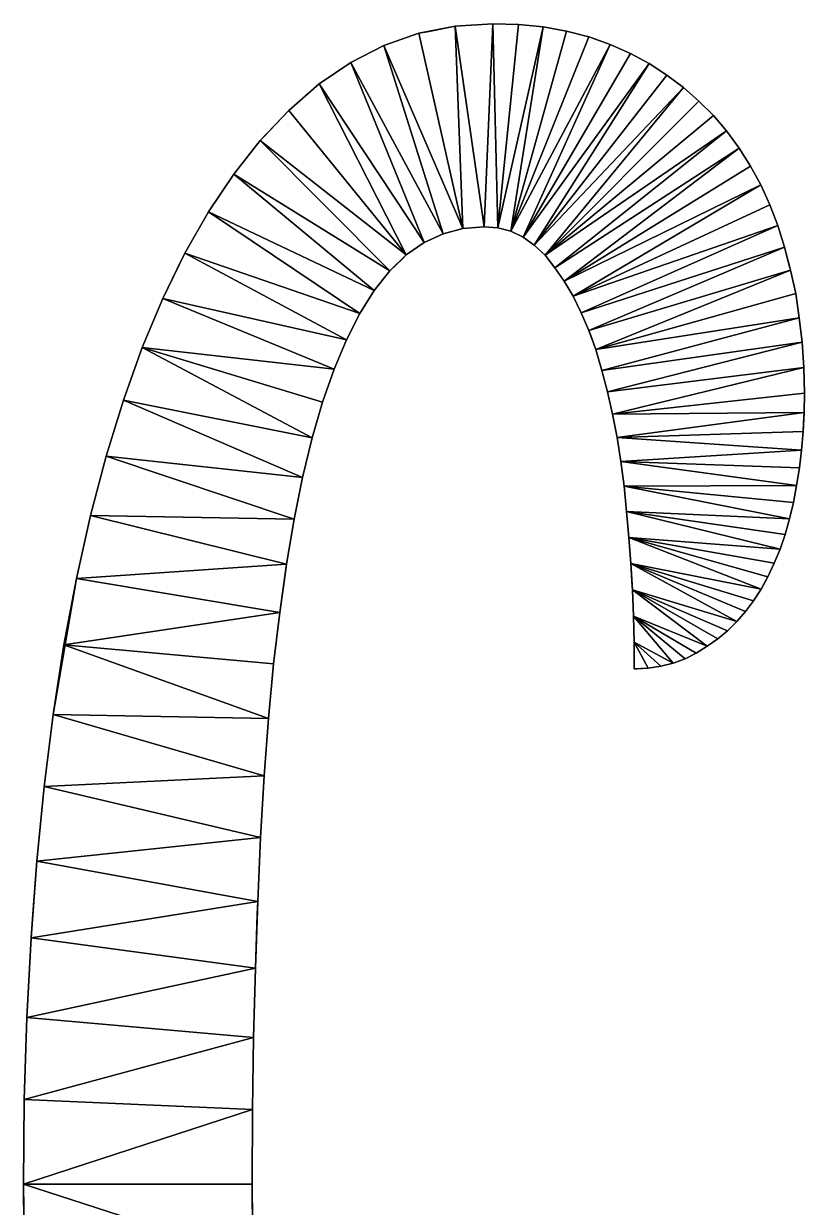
# Model space of a CAD drawing. Extents: x -29.1 to 29.1, y -25 to 25.
# Drawn here: x -15.086 to -12.644, y -11.157 to -7.456 of the extents above; entities that cross this region are included whole.
import ezdxf

# ---------------------------------------------------------------- set-up
doc = ezdxf.new("R2010")
doc.units = 0
doc.header["$MEASUREMENT"] = 0
doc.layers.add('ConstrLine', color=7, linetype='Continuous')
doc.layers.add('ObjLayer', color=2, linetype='Continuous')

msp = doc.modelspace()

# ---------------------------------------------------------------- linework, layer by layer
at = {"layer": 'ConstrLine'}
for points in [[(-13.85, -7.486, 5), (-13.736, -7.464, 5), (-13.824, -7.481, 4)], [(-13.736, -7.464, 5), (-13.85, -7.486, 5), (-13.712, -8.096, 5)], [(-13.736, -7.464, 4), (-13.824, -7.481, 4), (-13.736, -7.464, 5)], [(-13.736, -7.464, 4), (-13.736, -7.464, 5), (-13.618, -7.456, 5)], [(-13.736, -7.464, 4), (-13.618, -7.456, 5), (-13.618, -7.456, 4)], [(-13.618, -7.456, 5), (-13.736, -7.464, 5), (-13.646, -8.091, 5)], [(-13.712, -8.096, 5), (-13.646, -8.091, 5), (-13.736, -7.464, 5)], [(-13.646, -8.091, 5), (-13.603, -8.094, 5), (-13.618, -7.456, 5)], [(-13.618, -7.456, 4), (-13.618, -7.456, 5), (-13.538, -7.459, 5)], [(-13.618, -7.456, 4), (-13.538, -7.459, 5), (-13.538, -7.459, 4)], [(-13.538, -7.459, 5), (-13.618, -7.456, 5), (-13.603, -8.094, 5)], [(-13.461, -7.466, 5), (-13.538, -7.459, 5), (-13.603, -8.094, 5)], [(-13.603, -8.094, 5), (-13.562, -8.105, 5), (-13.461, -7.466, 5)], [(-13.388, -7.479, 5), (-13.461, -7.466, 5), (-13.562, -8.105, 5)], [(-13.538, -7.459, 4), (-13.538, -7.459, 5), (-13.461, -7.466, 5)], [(-13.538, -7.459, 4), (-13.461, -7.466, 5), (-13.461, -7.466, 4)], [(-13.461, -7.466, 4), (-13.461, -7.466, 5), (-13.388, -7.479, 5)], [(-13.461, -7.466, 4), (-13.388, -7.479, 5), (-13.388, -7.479, 4)], [(-13.959, -7.524, 4), (-13.959, -7.524, 5), (-13.85, -7.486, 5)], [(-13.959, -7.524, 4), (-13.85, -7.486, 5), (-13.85, -7.486, 4)], [(-13.959, -7.524, 5), (-13.712, -8.096, 5), (-13.85, -7.486, 5)], [(-13.85, -7.486, 4), (-13.85, -7.486, 5), (-13.824, -7.481, 4)], [(-13.318, -7.497, 5), (-13.388, -7.479, 5), (-13.562, -8.105, 5)], [(-13.318, -7.497, 5), (-13.562, -8.105, 5), (-13.251, -7.521, 5)], [(-13.388, -7.479, 4), (-13.388, -7.479, 5), (-13.318, -7.497, 5)], [(-13.388, -7.479, 4), (-13.318, -7.497, 5), (-13.318, -7.497, 4)], [(-13.318, -7.497, 4), (-13.318, -7.497, 5), (-13.312, -7.4991, 4)], [(-13.318, -7.497, 5), (-13.251, -7.521, 5), (-13.312, -7.4991, 4)], [(-13.251, -7.521, 4), (-13.312, -7.4991, 4), (-13.251, -7.521, 5)], [(-14.063, -7.577, 4), (-14.063, -7.577, 5), (-13.959, -7.524, 5)], [(-14.063, -7.577, 4), (-13.959, -7.524, 5), (-13.959, -7.524, 4)], [(-14.063, -7.577, 5), (-13.774, -8.113, 5), (-13.959, -7.524, 5)], [(-13.774, -8.113, 5), (-13.712, -8.096, 5), (-13.959, -7.524, 5)], [(-13.524, -8.123, 5), (-13.251, -7.521, 5), (-13.562, -8.105, 5)], [(-13.251, -7.521, 5), (-13.524, -8.123, 5), (-13.188, -7.549, 5)], [(-13.188, -7.549, 5), (-13.524, -8.123, 5), (-13.129, -7.581, 5)], [(-13.251, -7.521, 4), (-13.251, -7.521, 5), (-13.188, -7.549, 5)], [(-13.251, -7.521, 4), (-13.188, -7.549, 5), (-13.188, -7.549, 4)], [(-13.188, -7.549, 4), (-13.188, -7.549, 5), (-13.129, -7.581, 5)], [(-13.188, -7.549, 4), (-13.129, -7.581, 5), (-13.129, -7.581, 4)], [(-14.162, -7.644, 4), (-14.162, -7.644, 5), (-14.063, -7.577, 5)], [(-14.162, -7.644, 4), (-14.063, -7.577, 5), (-14.063, -7.577, 4)], [(-14.063, -7.577, 5), (-14.162, -7.644, 5), (-13.833, -8.14, 5)], [(-13.833, -8.14, 5), (-13.774, -8.113, 5), (-14.063, -7.577, 5)], [(-13.524, -8.123, 5), (-13.489, -8.148, 5), (-13.129, -7.581, 5)], [(-13.074, -7.617, 5), (-13.129, -7.581, 5), (-13.489, -8.148, 5)], [(-13.129, -7.581, 4), (-13.129, -7.581, 5), (-13.074, -7.617, 5)], [(-13.129, -7.581, 4), (-13.074, -7.617, 5), (-13.074, -7.617, 4)], [(-13.022, -7.656, 5), (-13.074, -7.617, 5), (-13.489, -8.148, 5)], [(-13.074, -7.617, 4), (-13.074, -7.617, 5), (-13.022, -7.656, 5)], [(-13.074, -7.617, 4), (-13.022, -7.656, 5), (-13.022, -7.656, 4)], [(-14.257, -7.727, 4), (-14.257, -7.727, 5), (-14.162, -7.644, 5)], [(-14.257, -7.727, 4), (-14.162, -7.644, 5), (-14.162, -7.644, 4)], [(-13.889, -8.179, 5), (-14.162, -7.644, 5), (-14.257, -7.727, 5)], [(-13.889, -8.179, 5), (-13.833, -8.14, 5), (-14.162, -7.644, 5)], [(-13.489, -8.148, 5), (-13.455, -8.18, 5), (-13.022, -7.656, 5)], [(-12.974, -7.698, 5), (-13.022, -7.656, 5), (-13.455, -8.18, 5)], [(-13.022, -7.656, 4), (-13.022, -7.656, 5), (-12.974, -7.698, 5)], [(-13.022, -7.656, 4), (-12.974, -7.698, 5), (-12.974, -7.698, 4)], [(-14.346, -7.821, 5), (-14.257, -7.727, 5), (-14.336, -7.8104, 4)], [(-14.257, -7.727, 5), (-14.346, -7.821, 5), (-13.889, -8.179, 5)], [(-14.257, -7.727, 4), (-14.336, -7.8104, 4), (-14.257, -7.727, 5)], [(-12.928, -7.743, 5), (-12.974, -7.698, 5), (-13.455, -8.18, 5)], [(-12.974, -7.698, 4), (-12.974, -7.698, 5), (-12.928, -7.743, 5)], [(-12.974, -7.698, 4), (-12.928, -7.743, 5), (-12.928, -7.743, 4)], [(-12.887, -7.791, 5), (-12.928, -7.743, 5), (-13.455, -8.18, 5)], [(-12.928, -7.743, 4), (-12.928, -7.743, 5), (-12.887, -7.791, 5)], [(-12.928, -7.743, 4), (-12.887, -7.791, 5), (-12.887, -7.791, 4)], [(-13.455, -8.18, 5), (-13.424, -8.219, 5), (-12.887, -7.791, 5)], [(-12.848, -7.845, 5), (-12.887, -7.791, 5), (-13.424, -8.219, 5)], [(-12.887, -7.791, 4), (-12.887, -7.791, 5), (-12.848, -7.845, 5)], [(-12.887, -7.791, 4), (-12.848, -7.845, 5), (-12.848, -7.845, 4)], [(-14.346, -7.821, 4), (-14.429, -7.927, 4), (-14.429, -7.927, 5)], [(-14.346, -7.821, 4), (-14.429, -7.927, 5), (-14.346, -7.821, 5)], [(-14.346, -7.821, 5), (-14.429, -7.927, 5), (-13.941, -8.229, 5)], [(-14.336, -7.8104, 4), (-14.346, -7.821, 4), (-14.346, -7.821, 5)], [(-13.941, -8.229, 5), (-13.889, -8.179, 5), (-14.346, -7.821, 5)], [(-13.424, -8.219, 5), (-13.395, -8.261, 5), (-12.848, -7.845, 5)], [(-12.812, -7.901, 5), (-12.848, -7.845, 5), (-13.395, -8.261, 5)], [(-12.848, -7.845, 4), (-12.848, -7.845, 5), (-12.812, -7.901, 5)], [(-12.848, -7.845, 4), (-12.812, -7.901, 5), (-12.812, -7.901, 4)], [(-12.812, -7.901, 5), (-13.395, -8.261, 5), (-12.78, -7.96, 5)], [(-12.812, -7.901, 5), (-12.78, -7.96, 5), (-12.78, -7.96, 4)], [(-12.812, -7.901, 5), (-12.78, -7.96, 4), (-12.812, -7.901, 4)], [(-14.429, -7.927, 4), (-14.508, -8.044, 4), (-14.508, -8.044, 5)], [(-14.429, -7.927, 4), (-14.508, -8.044, 5), (-14.429, -7.927, 5)], [(-14.429, -7.927, 5), (-14.508, -8.044, 5), (-13.99, -8.29, 5)], [(-13.99, -8.29, 5), (-13.941, -8.229, 5), (-14.429, -7.927, 5)], [(-13.367, -8.308, 5), (-12.78, -7.96, 5), (-13.395, -8.261, 5)], [(-12.78, -7.96, 5), (-13.367, -8.308, 5), (-12.752, -8.022, 5)], [(-12.78, -7.96, 4), (-12.78, -7.96, 5), (-12.752, -8.022, 5)], [(-12.78, -7.96, 4), (-12.752, -8.022, 5), (-12.752, -8.022, 4)], [(-12.752, -8.022, 5), (-13.367, -8.308, 5), (-12.727, -8.087, 5)], [(-12.752, -8.022, 4), (-12.752, -8.022, 5), (-12.727, -8.087, 5)], [(-12.752, -8.022, 4), (-12.727, -8.087, 5), (-12.727, -8.087, 4)], [(-14.508, -8.044, 4), (-14.582, -8.174, 4), (-14.582, -8.174, 5)], [(-14.508, -8.044, 4), (-14.582, -8.174, 5), (-14.508, -8.044, 5)], [(-14.508, -8.044, 5), (-14.582, -8.174, 5), (-14.034, -8.362, 5)], [(-14.034, -8.362, 5), (-13.99, -8.29, 5), (-14.508, -8.044, 5)], [(-13.774, -8.113, 4), (-13.712, -8.096, 4), (-13.712, -8.096, 5)], [(-13.774, -8.113, 4), (-13.712, -8.096, 5), (-13.774, -8.113, 5)], [(-13.712, -8.096, 4), (-13.646, -8.091, 4), (-13.646, -8.091, 5)], [(-13.712, -8.096, 4), (-13.646, -8.091, 5), (-13.712, -8.096, 5)], [(-13.646, -8.091, 4), (-13.603, -8.094, 4), (-13.603, -8.094, 5)], [(-13.646, -8.091, 4), (-13.603, -8.094, 5), (-13.646, -8.091, 5)], [(-13.603, -8.094, 4), (-13.562, -8.105, 4), (-13.562, -8.105, 5)], [(-13.603, -8.094, 4), (-13.562, -8.105, 5), (-13.603, -8.094, 5)], [(-13.342, -8.36, 5), (-12.727, -8.087, 5), (-13.367, -8.308, 5)], [(-12.706, -8.155, 5), (-12.727, -8.087, 5), (-13.342, -8.36, 5)], [(-12.727, -8.087, 4), (-12.727, -8.087, 5), (-12.706, -8.155, 5)], [(-12.727, -8.087, 4), (-12.706, -8.155, 5), (-12.706, -8.155, 4)], [(-13.889, -8.179, 4), (-13.833, -8.14, 4), (-13.833, -8.14, 5)], [(-13.889, -8.179, 4), (-13.833, -8.14, 5), (-13.889, -8.179, 5)], [(-13.824, -8.1359, 4), (-13.774, -8.113, 5), (-13.833, -8.14, 5)], [(-13.833, -8.14, 4), (-13.824, -8.1359, 4), (-13.833, -8.14, 5)], [(-13.824, -8.1359, 4), (-13.774, -8.113, 4), (-13.774, -8.113, 5)], [(-13.562, -8.105, 4), (-13.524, -8.123, 4), (-13.524, -8.123, 5)], [(-13.562, -8.105, 4), (-13.524, -8.123, 5), (-13.562, -8.105, 5)], [(-13.524, -8.123, 4), (-13.489, -8.148, 4), (-13.489, -8.148, 5)], [(-13.524, -8.123, 4), (-13.489, -8.148, 5), (-13.524, -8.123, 5)], [(-14.5908, -8.192, 4), (-14.651, -8.315, 5), (-14.582, -8.174, 5)], [(-14.582, -8.174, 5), (-14.651, -8.315, 5), (-14.076, -8.444, 5)], [(-14.582, -8.174, 4), (-14.5908, -8.192, 4), (-14.582, -8.174, 5)], [(-14.076, -8.444, 5), (-14.034, -8.362, 5), (-14.582, -8.174, 5)], [(-13.489, -8.148, 4), (-13.455, -8.18, 4), (-13.455, -8.18, 5)], [(-13.489, -8.148, 4), (-13.455, -8.18, 5), (-13.489, -8.148, 5)], [(-13.342, -8.36, 5), (-13.318, -8.415, 5), (-12.706, -8.155, 5)], [(-12.687, -8.227, 5), (-12.706, -8.155, 5), (-13.318, -8.415, 5)], [(-12.706, -8.155, 4), (-12.706, -8.155, 5), (-12.6962, -8.192, 4)], [(-12.706, -8.155, 5), (-12.687, -8.227, 5), (-12.6962, -8.192, 4)], [(-14.5908, -8.192, 4), (-14.651, -8.315, 4), (-14.651, -8.315, 5)], [(-13.889, -8.179, 5), (-13.941, -8.229, 5), (-13.9025, -8.192, 4)], [(-13.941, -8.229, 4), (-13.9025, -8.192, 4), (-13.941, -8.229, 5)], [(-13.9025, -8.192, 4), (-13.889, -8.179, 4), (-13.889, -8.179, 5)], [(-13.424, -8.219, 5), (-13.455, -8.18, 5), (-13.4455, -8.192, 4)], [(-13.455, -8.18, 4), (-13.4455, -8.192, 4), (-13.455, -8.18, 5)], [(-13.4455, -8.192, 4), (-13.424, -8.219, 4), (-13.424, -8.219, 5)], [(-12.687, -8.227, 4), (-12.6962, -8.192, 4), (-12.687, -8.227, 5)], [(-13.941, -8.229, 4), (-13.941, -8.229, 5), (-13.99, -8.29, 5)], [(-13.941, -8.229, 4), (-13.99, -8.29, 5), (-13.99, -8.29, 4)], [(-13.424, -8.219, 4), (-13.395, -8.261, 4), (-13.395, -8.261, 5)], [(-13.424, -8.219, 4), (-13.395, -8.261, 5), (-13.424, -8.219, 5)], [(-13.318, -8.415, 5), (-13.296, -8.475, 5), (-12.687, -8.227, 5)], [(-12.671, -8.3, 5), (-12.687, -8.227, 5), (-13.296, -8.475, 5)], [(-12.687, -8.227, 4), (-12.687, -8.227, 5), (-12.671, -8.3, 5)], [(-12.687, -8.227, 4), (-12.671, -8.3, 5), (-12.671, -8.3, 4)], [(-13.395, -8.261, 4), (-13.367, -8.308, 4), (-13.367, -8.308, 5)], [(-13.395, -8.261, 4), (-13.367, -8.308, 5), (-13.395, -8.261, 5)], [(-14.651, -8.315, 4), (-14.715, -8.468, 4), (-14.715, -8.468, 5)], [(-14.651, -8.315, 4), (-14.715, -8.468, 5), (-14.651, -8.315, 5)], [(-14.651, -8.315, 5), (-14.715, -8.468, 5), (-14.115, -8.536, 5)], [(-14.115, -8.536, 5), (-14.076, -8.444, 5), (-14.651, -8.315, 5)], [(-13.99, -8.29, 4), (-13.99, -8.29, 5), (-14.034, -8.362, 5)], [(-13.99, -8.29, 4), (-14.034, -8.362, 5), (-14.034, -8.362, 4)], [(-13.367, -8.308, 4), (-13.342, -8.36, 4), (-13.342, -8.36, 5)], [(-13.367, -8.308, 4), (-13.342, -8.36, 5), (-13.367, -8.308, 5)], [(-12.66, -8.376, 5), (-12.671, -8.3, 5), (-13.296, -8.475, 5)], [(-12.671, -8.3, 4), (-12.671, -8.3, 5), (-12.66, -8.376, 5)], [(-12.671, -8.3, 4), (-12.66, -8.376, 5), (-12.66, -8.376, 4)], [(-14.034, -8.362, 4), (-14.034, -8.362, 5), (-14.076, -8.444, 5)], [(-14.034, -8.362, 4), (-14.076, -8.444, 5), (-14.076, -8.444, 4)], [(-13.342, -8.36, 4), (-13.318, -8.415, 4), (-13.318, -8.415, 5)], [(-13.342, -8.36, 4), (-13.318, -8.415, 5), (-13.342, -8.36, 5)], [(-13.296, -8.475, 5), (-13.277, -8.54, 5), (-12.66, -8.376, 5)], [(-12.651, -8.452, 5), (-12.66, -8.376, 5), (-13.277, -8.54, 5)], [(-12.66, -8.376, 4), (-12.66, -8.376, 5), (-12.651, -8.452, 5)], [(-12.66, -8.376, 4), (-12.651, -8.452, 5), (-12.651, -8.452, 4)], [(-13.318, -8.415, 4), (-13.312, -8.4314, 4), (-13.318, -8.415, 5)], [(-13.312, -8.4314, 4), (-13.296, -8.475, 5), (-13.318, -8.415, 5)], [(-13.312, -8.4314, 4), (-13.296, -8.475, 4), (-13.296, -8.475, 5)], [(-14.715, -8.468, 4), (-14.774, -8.633, 4), (-14.774, -8.633, 5)], [(-14.715, -8.468, 4), (-14.774, -8.633, 5), (-14.715, -8.468, 5)], [(-14.715, -8.468, 5), (-14.774, -8.633, 5), (-14.184, -8.751, 5)], [(-14.184, -8.751, 5), (-14.151, -8.639, 5), (-14.715, -8.468, 5)], [(-14.151, -8.639, 5), (-14.115, -8.536, 5), (-14.715, -8.468, 5)], [(-14.076, -8.444, 4), (-14.076, -8.444, 5), (-14.115, -8.536, 5)], [(-14.076, -8.444, 4), (-14.115, -8.536, 5), (-14.115, -8.536, 4)], [(-13.277, -8.54, 5), (-13.26, -8.607, 5), (-12.651, -8.452, 5)], [(-12.646, -8.531, 5), (-12.651, -8.452, 5), (-13.26, -8.607, 5)], [(-12.651, -8.452, 4), (-12.651, -8.452, 5), (-12.646, -8.531, 5)], [(-12.651, -8.452, 4), (-12.646, -8.531, 5), (-12.646, -8.531, 4)], [(-13.296, -8.475, 4), (-13.277, -8.54, 4), (-13.277, -8.54, 5)], [(-13.296, -8.475, 4), (-13.277, -8.54, 5), (-13.296, -8.475, 5)], [(-14.115, -8.536, 4), (-14.115, -8.536, 5), (-14.151, -8.639, 5)], [(-14.115, -8.536, 4), (-14.151, -8.639, 5), (-14.151, -8.639, 4)], [(-13.277, -8.54, 4), (-13.26, -8.607, 4), (-13.26, -8.607, 5)], [(-13.277, -8.54, 4), (-13.26, -8.607, 5), (-13.277, -8.54, 5)], [(-13.26, -8.607, 5), (-13.244, -8.677, 5), (-12.646, -8.531, 5)], [(-12.644, -8.611, 5), (-12.646, -8.531, 5), (-13.244, -8.677, 5)], [(-12.646, -8.531, 4), (-12.646, -8.531, 5), (-12.644, -8.611, 5)], [(-12.646, -8.531, 4), (-12.644, -8.611, 5), (-12.644, -8.611, 4)], [(-13.26, -8.607, 4), (-13.244, -8.677, 4), (-13.244, -8.677, 5)], [(-13.26, -8.607, 4), (-13.244, -8.677, 5), (-13.26, -8.607, 5)], [(-12.645, -8.672, 5), (-12.644, -8.611, 5), (-13.244, -8.677, 5)], [(-12.644, -8.611, 4), (-12.644, -8.611, 5), (-12.645, -8.672, 5)], [(-12.644, -8.611, 4), (-12.645, -8.672, 5), (-12.645, -8.672, 4)], [(-14.774, -8.633, 4), (-14.828, -8.808, 4), (-14.828, -8.808, 5)], [(-14.774, -8.633, 4), (-14.828, -8.808, 5), (-14.774, -8.633, 5)], [(-14.774, -8.633, 5), (-14.828, -8.808, 5), (-14.214, -8.875, 5)], [(-14.214, -8.875, 5), (-14.184, -8.751, 5), (-14.774, -8.633, 5)], [(-14.151, -8.639, 4), (-14.151, -8.639, 5), (-14.184, -8.751, 5)], [(-14.151, -8.639, 4), (-14.184, -8.751, 5), (-14.184, -8.751, 4)], [(-13.244, -8.677, 5), (-13.23, -8.75, 5), (-12.645, -8.672, 5)], [(-13.244, -8.677, 4), (-13.23, -8.75, 4), (-13.23, -8.75, 5)], [(-13.244, -8.677, 4), (-13.23, -8.75, 5), (-13.244, -8.677, 5)], [(-12.648, -8.731, 5), (-12.645, -8.672, 5), (-13.23, -8.75, 5)], [(-12.648, -8.731, 5), (-12.6466, -8.704, 4), (-12.645, -8.672, 5)], [(-12.645, -8.672, 4), (-12.645, -8.672, 5), (-12.6466, -8.704, 4)], [(-12.653, -8.789, 5), (-12.648, -8.731, 5), (-13.23, -8.75, 5)], [(-12.648, -8.731, 4), (-12.648, -8.731, 5), (-12.653, -8.789, 5)], [(-12.648, -8.731, 4), (-12.653, -8.789, 5), (-12.653, -8.789, 4)], [(-12.648, -8.731, 5), (-12.648, -8.731, 4), (-12.6466, -8.704, 4)], [(-14.184, -8.751, 4), (-14.184, -8.751, 5), (-14.214, -8.875, 5)], [(-14.184, -8.751, 4), (-14.214, -8.875, 5), (-14.214, -8.875, 4)], [(-13.23, -8.75, 4), (-13.218, -8.825, 4), (-13.218, -8.825, 5)], [(-13.23, -8.75, 4), (-13.218, -8.825, 5), (-13.23, -8.75, 5)], [(-13.23, -8.75, 5), (-13.218, -8.825, 5), (-12.653, -8.789, 5)], [(-12.659, -8.845, 5), (-12.653, -8.789, 5), (-13.218, -8.825, 5)], [(-12.653, -8.789, 4), (-12.653, -8.789, 5), (-12.659, -8.845, 5)], [(-12.653, -8.789, 4), (-12.659, -8.845, 5), (-12.659, -8.845, 4)], [(-14.828, -8.808, 4), (-14.877, -8.994, 4), (-14.877, -8.994, 5)], [(-14.828, -8.808, 4), (-14.877, -8.994, 5), (-14.828, -8.808, 5)], [(-14.828, -8.808, 5), (-14.877, -8.994, 5), (-14.24, -9.005, 5)], [(-14.24, -9.005, 5), (-14.214, -8.875, 5), (-14.828, -8.808, 5)], [(-13.218, -8.825, 4), (-13.208, -8.902, 4), (-13.208, -8.902, 5)], [(-13.218, -8.825, 4), (-13.208, -8.902, 5), (-13.218, -8.825, 5)], [(-13.208, -8.902, 5), (-12.668, -8.9, 5), (-13.218, -8.825, 5)], [(-12.659, -8.845, 5), (-13.218, -8.825, 5), (-12.668, -8.9, 5)], [(-14.214, -8.875, 4), (-14.214, -8.875, 5), (-14.24, -9.005, 5)], [(-14.214, -8.875, 4), (-14.24, -9.005, 5), (-14.24, -9.005, 4)], [(-12.659, -8.845, 4), (-12.659, -8.845, 5), (-12.668, -8.9, 5)], [(-12.659, -8.845, 4), (-12.668, -8.9, 5), (-12.668, -8.9, 4)], [(-12.668, -8.9, 5), (-13.208, -8.902, 5), (-12.678, -8.953, 5)], [(-13.208, -8.902, 4), (-13.2, -8.981, 4), (-13.2, -8.981, 5)], [(-13.208, -8.902, 4), (-13.2, -8.981, 5), (-13.208, -8.902, 5)], [(-13.2, -8.981, 5), (-12.69, -9.004, 5), (-13.208, -8.902, 5)], [(-12.678, -8.953, 5), (-13.208, -8.902, 5), (-12.69, -9.004, 5)], [(-12.668, -8.9, 4), (-12.668, -8.9, 5), (-12.678, -8.953, 5)], [(-12.668, -8.9, 4), (-12.678, -8.953, 5), (-12.678, -8.953, 4)], [(-12.678, -8.953, 4), (-12.678, -8.953, 5), (-12.69, -9.004, 5)], [(-12.678, -8.953, 4), (-12.69, -9.004, 5), (-12.69, -9.004, 4)], [(-13.2, -8.981, 4), (-13.193, -9.062, 4), (-13.193, -9.062, 5)], [(-13.2, -8.981, 4), (-13.193, -9.062, 5), (-13.2, -8.981, 5)], [(-13.193, -9.062, 5), (-12.72, -9.099, 5), (-13.2, -8.981, 5)], [(-12.704, -9.053, 5), (-13.2, -8.981, 5), (-12.72, -9.099, 5)], [(-12.69, -9.004, 5), (-13.2, -8.981, 5), (-12.704, -9.053, 5)], [(-14.877, -8.994, 4), (-14.921, -9.191, 4), (-14.921, -9.191, 5)], [(-14.877, -8.994, 4), (-14.921, -9.191, 5), (-14.877, -8.994, 5)], [(-14.921, -9.191, 5), (-14.264, -9.146, 5), (-14.877, -8.994, 5)], [(-14.264, -9.146, 5), (-14.24, -9.005, 5), (-14.877, -8.994, 5)], [(-14.24, -9.005, 4), (-14.24, -9.005, 5), (-14.264, -9.146, 5)], [(-14.24, -9.005, 4), (-14.264, -9.146, 5), (-14.264, -9.146, 4)], [(-12.69, -9.004, 4), (-12.69, -9.004, 5), (-12.704, -9.053, 5)], [(-12.69, -9.004, 4), (-12.704, -9.053, 5), (-12.704, -9.053, 4)], [(-13.193, -9.062, 4), (-13.187, -9.144, 4), (-13.187, -9.144, 5)], [(-13.193, -9.062, 4), (-13.187, -9.144, 5), (-13.193, -9.062, 5)], [(-13.187, -9.144, 5), (-12.779, -9.224, 5), (-13.193, -9.062, 5)], [(-12.72, -9.099, 5), (-13.193, -9.062, 5), (-12.738, -9.143, 5)], [(-12.758, -9.185, 5), (-13.193, -9.062, 5), (-12.779, -9.224, 5)], [(-12.758, -9.185, 5), (-12.738, -9.143, 5), (-13.193, -9.062, 5)], [(-12.704, -9.053, 4), (-12.704, -9.053, 5), (-12.72, -9.099, 5)], [(-12.704, -9.053, 4), (-12.72, -9.099, 5), (-12.72, -9.099, 4)], [(-12.72, -9.099, 4), (-12.72, -9.099, 5), (-12.738, -9.143, 5)], [(-12.72, -9.099, 4), (-12.738, -9.143, 5), (-12.738, -9.143, 4)], [(-14.285, -9.297, 5), (-14.264, -9.146, 5), (-14.921, -9.191, 5)], [(-14.264, -9.146, 5), (-14.285, -9.297, 5), (-14.2737, -9.216, 4)], [(-14.264, -9.146, 4), (-14.264, -9.146, 5), (-14.2737, -9.216, 4)], [(-13.187, -9.144, 4), (-13.1826, -9.216, 4), (-13.187, -9.144, 5)], [(-13.1826, -9.216, 4), (-13.182, -9.226, 5), (-13.187, -9.144, 5)], [(-12.779, -9.224, 5), (-13.187, -9.144, 5), (-12.803, -9.26, 5)], [(-12.803, -9.26, 5), (-13.187, -9.144, 5), (-12.828, -9.294, 5)], [(-12.828, -9.294, 5), (-13.187, -9.144, 5), (-12.855, -9.325, 5)], [(-13.182, -9.226, 5), (-12.855, -9.325, 5), (-13.187, -9.144, 5)], [(-12.738, -9.143, 4), (-12.738, -9.143, 5), (-12.758, -9.185, 5)], [(-12.738, -9.143, 4), (-12.758, -9.185, 5), (-12.758, -9.185, 4)], [(-14.921, -9.191, 4), (-14.96, -9.398, 4), (-14.96, -9.398, 5)], [(-14.921, -9.191, 4), (-14.96, -9.398, 5), (-14.921, -9.191, 5)], [(-14.921, -9.191, 5), (-14.96, -9.398, 5), (-14.285, -9.297, 5)], [(-12.758, -9.185, 5), (-12.779, -9.224, 5), (-12.7747, -9.216, 4)], [(-12.758, -9.185, 4), (-12.758, -9.185, 5), (-12.7747, -9.216, 4)], [(-14.285, -9.297, 4), (-14.2737, -9.216, 4), (-14.285, -9.297, 5)], [(-13.1826, -9.216, 4), (-13.182, -9.226, 4), (-13.182, -9.226, 5)], [(-13.182, -9.226, 4), (-13.178, -9.308, 4), (-13.178, -9.308, 5)], [(-13.182, -9.226, 4), (-13.178, -9.308, 5), (-13.182, -9.226, 5)], [(-12.915, -9.379, 5), (-13.182, -9.226, 5), (-12.948, -9.402, 5)], [(-12.884, -9.354, 5), (-13.182, -9.226, 5), (-12.915, -9.379, 5)], [(-12.855, -9.325, 5), (-13.182, -9.226, 5), (-12.884, -9.354, 5)], [(-13.178, -9.308, 5), (-12.948, -9.402, 5), (-13.182, -9.226, 5)], [(-12.803, -9.26, 4), (-12.779, -9.224, 4), (-12.803, -9.26, 5)], [(-12.779, -9.224, 5), (-12.803, -9.26, 5), (-12.779, -9.224, 4)], [(-12.779, -9.224, 4), (-12.7747, -9.216, 4), (-12.779, -9.224, 5)], [(-12.803, -9.26, 4), (-12.803, -9.26, 5), (-12.828, -9.294, 5)], [(-12.803, -9.26, 4), (-12.828, -9.294, 5), (-12.828, -9.294, 4)], [(-14.304, -9.457, 5), (-14.285, -9.297, 5), (-14.96, -9.398, 5)], [(-14.285, -9.297, 4), (-14.285, -9.297, 5), (-14.304, -9.457, 5)], [(-14.285, -9.297, 4), (-14.304, -9.457, 5), (-14.304, -9.457, 4)], [(-13.178, -9.308, 4), (-13.176, -9.39, 4), (-13.176, -9.39, 5)], [(-13.178, -9.308, 4), (-13.176, -9.39, 5), (-13.178, -9.308, 5)], [(-13.178, -9.308, 5), (-13.176, -9.39, 5), (-13.054, -9.455, 5)], [(-13.017, -9.442, 5), (-13.178, -9.308, 5), (-13.054, -9.455, 5)], [(-12.982, -9.424, 5), (-13.178, -9.308, 5), (-13.017, -9.442, 5)], [(-12.948, -9.402, 5), (-13.178, -9.308, 5), (-12.982, -9.424, 5)], [(-12.884, -9.354, 4), (-12.855, -9.325, 4), (-12.855, -9.325, 5)], [(-12.884, -9.354, 4), (-12.855, -9.325, 5), (-12.884, -9.354, 5)], [(-12.828, -9.294, 4), (-12.828, -9.294, 5), (-12.855, -9.325, 5)], [(-12.828, -9.294, 4), (-12.855, -9.325, 5), (-12.855, -9.325, 4)], [(-12.915, -9.379, 4), (-12.884, -9.354, 4), (-12.884, -9.354, 5)], [(-12.915, -9.379, 4), (-12.884, -9.354, 5), (-12.915, -9.379, 5)], [(-14.96, -9.398, 4), (-14.994, -9.616, 4), (-14.994, -9.616, 5)], [(-14.96, -9.398, 4), (-14.994, -9.616, 5), (-14.96, -9.398, 5)], [(-14.994, -9.616, 5), (-14.32, -9.628, 5), (-14.96, -9.398, 5)], [(-14.32, -9.628, 5), (-14.304, -9.457, 5), (-14.96, -9.398, 5)], [(-13.176, -9.39, 4), (-13.176, -9.473, 4), (-13.176, -9.473, 5)], [(-13.176, -9.39, 4), (-13.176, -9.473, 5), (-13.176, -9.39, 5)], [(-13.176, -9.473, 5), (-13.133, -9.471, 5), (-13.176, -9.39, 5)], [(-13.093, -9.465, 5), (-13.054, -9.455, 5), (-13.176, -9.39, 5)], [(-13.133, -9.471, 5), (-13.093, -9.465, 5), (-13.176, -9.39, 5)], [(-12.948, -9.402, 4), (-12.915, -9.379, 4), (-12.915, -9.379, 5)], [(-12.948, -9.402, 4), (-12.915, -9.379, 5), (-12.948, -9.402, 5)], [(-13.017, -9.442, 4), (-12.982, -9.424, 4), (-12.982, -9.424, 5)], [(-13.017, -9.442, 4), (-12.982, -9.424, 5), (-13.017, -9.442, 5)], [(-12.982, -9.424, 4), (-12.948, -9.402, 4), (-12.948, -9.402, 5)], [(-12.982, -9.424, 4), (-12.948, -9.402, 5), (-12.982, -9.424, 5)], [(-14.304, -9.457, 4), (-14.304, -9.457, 5), (-14.32, -9.628, 5)], [(-14.304, -9.457, 4), (-14.32, -9.628, 5), (-14.32, -9.628, 4)], [(-13.133, -9.471, 5), (-13.176, -9.473, 5), (-13.167, -9.4726, 4)], [(-13.17, -9.4727, 4), (-13.167, -9.4726, 4), (-13.176, -9.473, 5)], [(-13.174, -9.4729, 4), (-13.17, -9.4727, 4), (-13.176, -9.473, 5)], [(-13.176, -9.473, 4), (-13.174, -9.4729, 4), (-13.176, -9.473, 5)], [(-13.167, -9.4726, 4), (-13.133, -9.471, 4), (-13.133, -9.471, 5)], [(-13.133, -9.471, 4), (-13.093, -9.465, 4), (-13.093, -9.465, 5)], [(-13.133, -9.471, 4), (-13.093, -9.465, 5), (-13.133, -9.471, 5)], [(-13.093, -9.465, 4), (-13.054, -9.455, 4), (-13.054, -9.455, 5)], [(-13.093, -9.465, 4), (-13.054, -9.455, 5), (-13.093, -9.465, 5)], [(-13.054, -9.455, 4), (-13.017, -9.442, 4), (-13.017, -9.442, 5)], [(-13.054, -9.455, 4), (-13.017, -9.442, 5), (-13.054, -9.455, 5)], [(-14.994, -9.616, 4), (-15.022, -9.841, 4), (-15.022, -9.841, 5)], [(-14.994, -9.616, 4), (-15.022, -9.841, 5), (-14.994, -9.616, 5)], [(-14.994, -9.616, 5), (-15.022, -9.841, 5), (-14.334, -9.808, 5)], [(-14.32, -9.628, 5), (-14.994, -9.616, 5), (-14.334, -9.808, 5)], [(-14.32, -9.628, 4), (-14.32, -9.628, 5), (-14.334, -9.808, 5)], [(-14.32, -9.628, 4), (-14.334, -9.808, 5), (-14.334, -9.808, 4)], [(-15.022, -9.841, 4), (-15.045, -10.074, 4), (-15.045, -10.074, 5)], [(-15.022, -9.841, 4), (-15.045, -10.074, 5), (-15.022, -9.841, 5)], [(-15.022, -9.841, 5), (-15.045, -10.074, 5), (-14.345, -10, 5)], [(-14.345, -10, 5), (-14.334, -9.808, 5), (-15.022, -9.841, 5)], [(-14.345, -10, 5), (-14.336, -9.8429, 4), (-14.334, -9.808, 5)], [(-14.345, -10, 5), (-14.345, -10, 4), (-14.336, -9.8429, 4)], [(-14.334, -9.808, 4), (-14.334, -9.808, 5), (-14.336, -9.8429, 4)], [(-14.354, -10.2, 5), (-14.345, -10, 5), (-15.045, -10.074, 5)], [(-14.345, -10, 4), (-14.345, -10, 5), (-14.354, -10.2, 5)], [(-14.345, -10, 4), (-14.354, -10.2, 5), (-14.354, -10.2, 4)], [(-15.063, -10.314, 5), (-15.045, -10.074, 5), (-15.0575, -10.24, 4)], [(-15.045, -10.074, 5), (-15.063, -10.314, 5), (-14.354, -10.2, 5)], [(-15.045, -10.074, 4), (-15.0575, -10.24, 4), (-15.045, -10.074, 5)], [(-14.361, -10.409, 5), (-14.354, -10.2, 5), (-15.063, -10.314, 5)], [(-14.361, -10.409, 5), (-14.3553, -10.24, 4), (-14.354, -10.2, 5)], [(-14.354, -10.2, 4), (-14.354, -10.2, 5), (-14.3553, -10.24, 4)], [(-15.0575, -10.24, 4), (-15.063, -10.314, 4), (-15.063, -10.314, 5)], [(-14.361, -10.409, 5), (-14.361, -10.409, 4), (-14.3553, -10.24, 4)], [(-15.063, -10.314, 4), (-15.076, -10.563, 4), (-15.076, -10.563, 5)], [(-15.063, -10.314, 4), (-15.076, -10.563, 5), (-15.063, -10.314, 5)], [(-15.063, -10.314, 5), (-15.076, -10.563, 5), (-14.361, -10.409, 5)], [(-14.367, -10.626, 5), (-14.361, -10.409, 5), (-15.076, -10.563, 5)], [(-14.361, -10.409, 4), (-14.361, -10.409, 5), (-14.367, -10.626, 5)], [(-14.361, -10.409, 4), (-14.367, -10.626, 5), (-14.367, -10.626, 4)], [(-15.076, -10.563, 4), (-15.084, -10.82, 4), (-15.084, -10.82, 5)], [(-15.076, -10.563, 4), (-15.084, -10.82, 5), (-15.076, -10.563, 5)], [(-15.076, -10.563, 5), (-15.084, -10.82, 5), (-14.367, -10.626, 5)], [(-14.37, -10.851, 5), (-14.367, -10.626, 5), (-15.084, -10.82, 5)], [(-14.367, -10.626, 4), (-14.367, -10.626, 5), (-14.37, -10.851, 5)], [(-14.367, -10.626, 4), (-14.37, -10.851, 5), (-14.37, -10.851, 4)], [(-15.084, -10.82, 4), (-15.086, -11.084, 4), (-15.086, -11.084, 5)], [(-15.084, -10.82, 4), (-15.086, -11.084, 5), (-15.084, -10.82, 5)], [(-15.086, -11.084, 5), (-14.37, -10.851, 5), (-15.084, -10.82, 5)], [(-14.371, -11.084, 5), (-14.37, -10.851, 5), (-15.086, -11.084, 5)], [(-14.37, -10.851, 4), (-14.37, -10.851, 5), (-14.371, -11.084, 5)], [(-14.37, -10.851, 4), (-14.371, -11.084, 5), (-14.371, -11.084, 4)], [(-15.086, -11.084, 4), (-15.0847, -11.264, 4), (-15.086, -11.084, 5)], [(-15.0847, -11.264, 4), (-15.084, -11.353, 5), (-15.086, -11.084, 5)], [(-15.086, -11.084, 5), (-15.084, -11.353, 5), (-14.369, -11.317, 5)], [(-14.371, -11.084, 5), (-15.086, -11.084, 5), (-14.369, -11.317, 5)], [(-14.371, -11.084, 4), (-14.371, -11.084, 5), (-14.369, -11.317, 4)], [(-14.371, -11.084, 5), (-14.369, -11.317, 5), (-14.369, -11.317, 4)]]:
    msp.add_3dface(points, dxfattribs=at)
at = {"layer": 'ObjLayer'}
for p, q in [((-13.736, -7.464, 5), (-13.85, -7.486, 5)), ((-13.618, -7.456, 5), (-13.736, -7.464, 5)), ((-13.538, -7.459, 5), (-13.618, -7.456, 5)), ((-13.461, -7.466, 5), (-13.538, -7.459, 5)), ((-13.388, -7.479, 5), (-13.461, -7.466, 5)), ((-13.85, -7.486, 5), (-13.959, -7.524, 5)), ((-13.318, -7.497, 5), (-13.388, -7.479, 5)), ((-13.251, -7.521, 5), (-13.318, -7.497, 5)), ((-13.959, -7.524, 5), (-14.063, -7.577, 5)), ((-13.188, -7.549, 5), (-13.251, -7.521, 5)), ((-13.129, -7.581, 5), (-13.188, -7.549, 5)), ((-14.063, -7.577, 5), (-14.162, -7.644, 5)), ((-13.074, -7.617, 5), (-13.129, -7.581, 5)), ((-13.022, -7.656, 5), (-13.074, -7.617, 5)), ((-14.162, -7.644, 5), (-14.257, -7.727, 5)), ((-12.974, -7.698, 5), (-13.022, -7.656, 5)), ((-14.257, -7.727, 5), (-14.346, -7.821, 5)), ((-12.928, -7.743, 5), (-12.974, -7.698, 5)), ((-12.887, -7.791, 5), (-12.928, -7.743, 5)), ((-12.848, -7.845, 5), (-12.887, -7.791, 5)), ((-14.346, -7.821, 5), (-14.429, -7.927, 5)), ((-12.812, -7.901, 5), (-12.848, -7.845, 5)), ((-12.78, -7.96, 5), (-12.812, -7.901, 5)), ((-14.429, -7.927, 5), (-14.508, -8.044, 5)), ((-12.752, -8.022, 5), (-12.78, -7.96, 5)), ((-12.727, -8.087, 5), (-12.752, -8.022, 5)), ((-14.508, -8.044, 5), (-14.582, -8.174, 5)), ((-13.774, -8.113, 5), (-13.712, -8.096, 5)), ((-13.712, -8.096, 5), (-13.646, -8.091, 5)), ((-13.646, -8.091, 5), (-13.603, -8.094, 5)), ((-13.603, -8.094, 5), (-13.562, -8.105, 5)), ((-12.706, -8.155, 5), (-12.727, -8.087, 5)), ((-13.889, -8.179, 5), (-13.833, -8.14, 5)), ((-13.833, -8.14, 5), (-13.774, -8.113, 5)), ((-13.562, -8.105, 5), (-13.524, -8.123, 5)), ((-13.524, -8.123, 5), (-13.489, -8.148, 5)), ((-14.582, -8.174, 5), (-14.651, -8.315, 5)), ((-13.489, -8.148, 5), (-13.455, -8.18, 5)), ((-12.687, -8.227, 5), (-12.706, -8.155, 5)), ((-13.941, -8.229, 5), (-13.889, -8.179, 5)), ((-13.455, -8.18, 5), (-13.424, -8.219, 5)), ((-13.99, -8.29, 5), (-13.941, -8.229, 5)), ((-13.424, -8.219, 5), (-13.395, -8.261, 5)), ((-12.671, -8.3, 5), (-12.687, -8.227, 5)), ((-13.395, -8.261, 5), (-13.367, -8.308, 5)), ((-14.651, -8.315, 5), (-14.715, -8.468, 5)), ((-14.034, -8.362, 5), (-13.99, -8.29, 5)), ((-13.367, -8.308, 5), (-13.342, -8.36, 5)), ((-12.66, -8.376, 5), (-12.671, -8.3, 5)), ((-14.076, -8.444, 5), (-14.034, -8.362, 5)), ((-13.342, -8.36, 5), (-13.318, -8.415, 5)), ((-12.651, -8.452, 5), (-12.66, -8.376, 5)), ((-13.318, -8.415, 5), (-13.296, -8.475, 5)), ((-14.715, -8.468, 5), (-14.774, -8.633, 5)), ((-14.115, -8.536, 5), (-14.076, -8.444, 5)), ((-12.646, -8.531, 5), (-12.651, -8.452, 5)), ((-13.296, -8.475, 5), (-13.277, -8.54, 5)), ((-14.151, -8.639, 5), (-14.115, -8.536, 5)), ((-13.277, -8.54, 5), (-13.26, -8.607, 5)), ((-12.644, -8.611, 5), (-12.646, -8.531, 5)), ((-13.26, -8.607, 5), (-13.244, -8.677, 5)), ((-12.645, -8.672, 5), (-12.644, -8.611, 5)), ((-14.774, -8.633, 5), (-14.828, -8.808, 5)), ((-14.184, -8.751, 5), (-14.151, -8.639, 5)), ((-13.244, -8.677, 5), (-13.23, -8.75, 5)), ((-12.648, -8.731, 5), (-12.645, -8.672, 5)), ((-12.653, -8.789, 5), (-12.648, -8.731, 5)), ((-14.214, -8.875, 5), (-14.184, -8.751, 5)), ((-13.23, -8.75, 5), (-13.218, -8.825, 5)), ((-12.659, -8.845, 5), (-12.653, -8.789, 5)), ((-14.828, -8.808, 5), (-14.877, -8.994, 5)), ((-13.218, -8.825, 5), (-13.208, -8.902, 5)), ((-14.24, -9.005, 5), (-14.214, -8.875, 5)), ((-12.668, -8.9, 5), (-12.659, -8.845, 5)), ((-13.208, -8.902, 5), (-13.2, -8.981, 5)), ((-12.678, -8.953, 5), (-12.668, -8.9, 5)), ((-12.69, -9.004, 5), (-12.678, -8.953, 5)), ((-13.2, -8.981, 5), (-13.193, -9.062, 5)), ((-14.877, -8.994, 5), (-14.921, -9.191, 5)), ((-14.264, -9.146, 5), (-14.24, -9.005, 5)), ((-12.704, -9.053, 5), (-12.69, -9.004, 5)), ((-13.193, -9.062, 5), (-13.187, -9.144, 5)), ((-12.72, -9.099, 5), (-12.704, -9.053, 5)), ((-12.738, -9.143, 5), (-12.72, -9.099, 5)), ((-14.285, -9.297, 5), (-14.264, -9.146, 5)), ((-13.187, -9.144, 5), (-13.182, -9.226, 5)), ((-12.758, -9.185, 5), (-12.738, -9.143, 5)), ((-14.921, -9.191, 5), (-14.994, -9.616, 5)), ((-12.779, -9.224, 5), (-12.758, -9.185, 5)), ((-13.182, -9.226, 5), (-13.178, -9.308, 5)), ((-12.803, -9.26, 5), (-12.779, -9.224, 5)), ((-12.828, -9.294, 5), (-12.803, -9.26, 5)), ((-14.304, -9.457, 5), (-14.285, -9.297, 5)), ((-13.178, -9.308, 5), (-13.176, -9.39, 5)), ((-12.884, -9.354, 5), (-12.855, -9.325, 5)), ((-12.855, -9.325, 5), (-12.828, -9.294, 5)), ((-12.915, -9.379, 5), (-12.884, -9.354, 5)), ((-13.176, -9.39, 5), (-13.176, -9.473, 5)), ((-12.948, -9.402, 5), (-12.915, -9.379, 5)), ((-13.017, -9.442, 5), (-12.982, -9.424, 5)), ((-12.982, -9.424, 5), (-12.948, -9.402, 5)), ((-14.32, -9.628, 5), (-14.304, -9.457, 5)), ((-13.176, -9.473, 5), (-13.133, -9.471, 5)), ((-13.133, -9.471, 5), (-13.093, -9.465, 5)), ((-13.093, -9.465, 5), (-13.054, -9.455, 5)), ((-13.054, -9.455, 5), (-13.017, -9.442, 5)), ((-14.994, -9.616, 5), (-15.022, -9.841, 5)), ((-14.334, -9.808, 5), (-14.32, -9.628, 5)), ((-15.022, -9.841, 5), (-15.045, -10.074, 5)), ((-14.345, -10, 5), (-14.334, -9.808, 5)), ((-14.354, -10.2, 5), (-14.345, -10, 5)), ((-15.045, -10.074, 5), (-15.063, -10.314, 5)), ((-14.361, -10.409, 5), (-14.354, -10.2, 5)), ((-15.063, -10.314, 5), (-15.076, -10.563, 5)), ((-14.367, -10.626, 5), (-14.361, -10.409, 5)), ((-15.076, -10.563, 5), (-15.084, -10.82, 5)), ((-14.37, -10.851, 5), (-14.367, -10.626, 5)), ((-15.084, -10.82, 5), (-15.086, -11.084, 5)), ((-14.371, -11.084, 5), (-14.37, -10.851, 5)), ((-15.086, -11.084, 5), (-15.084, -11.353, 5)), ((-14.369, -11.317, 5), (-14.371, -11.084, 5))]:
    msp.add_line(p, q, dxfattribs=at)

doc.saveas('drawing.dxf')
